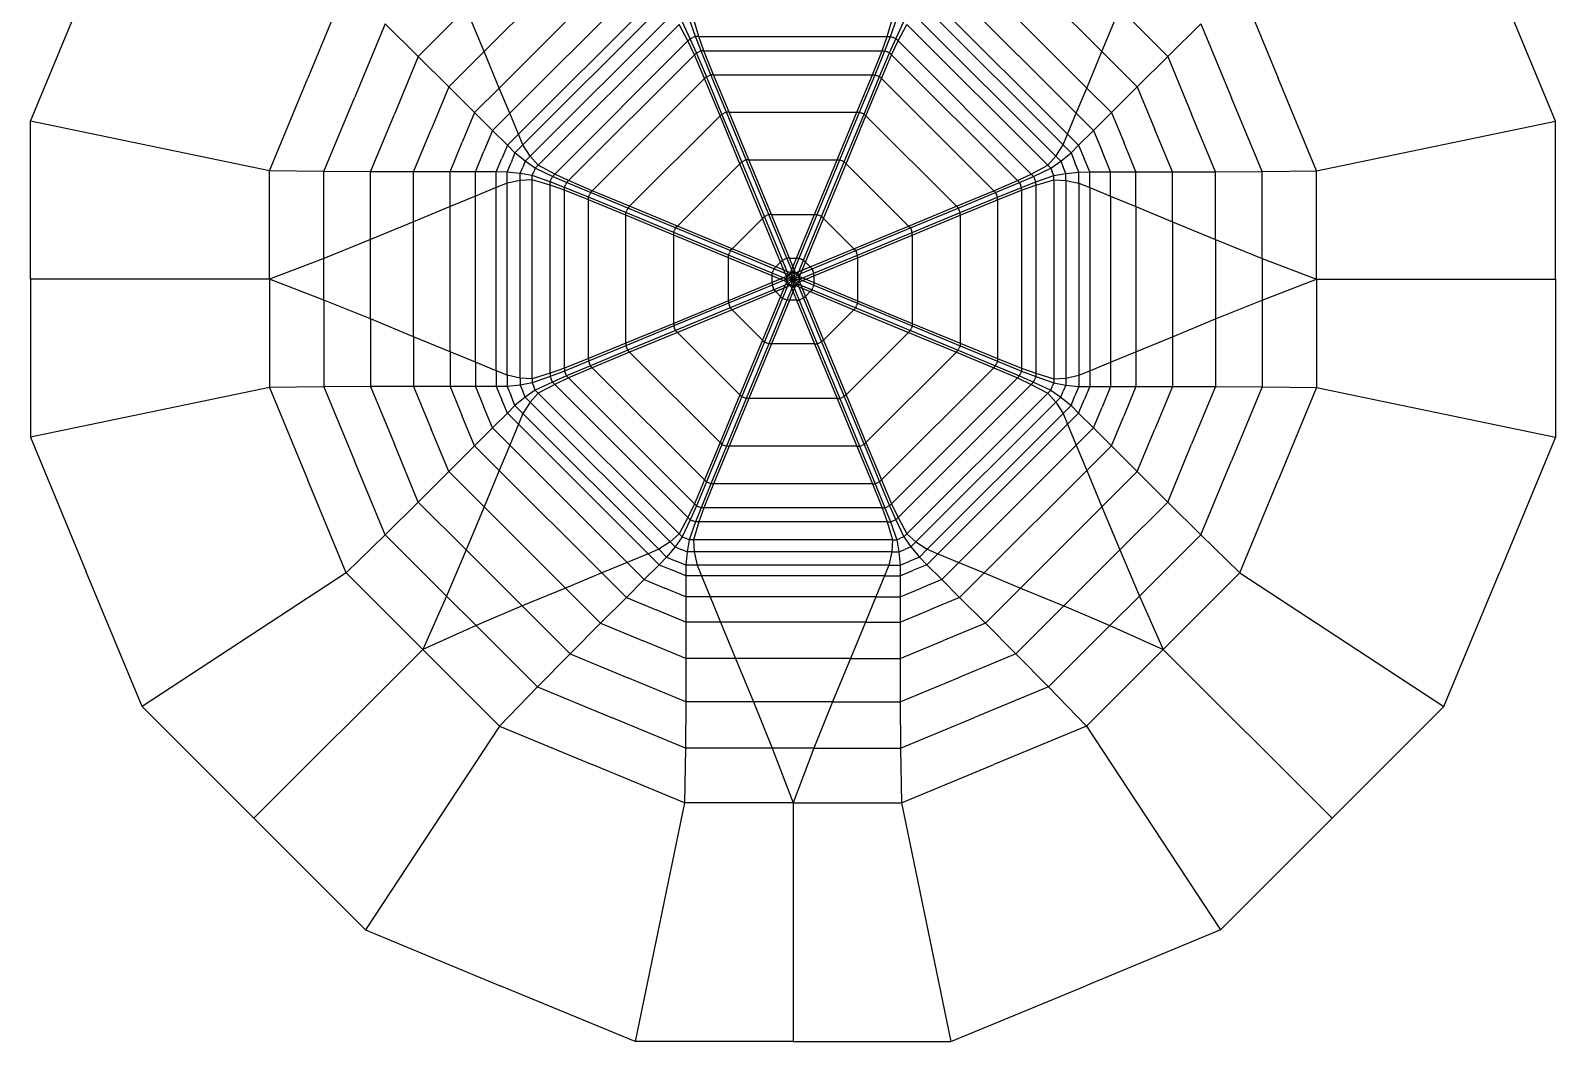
# Model space of a CAD drawing. Extents: x -2301 to 2301, y -2301 to 2321.
# Drawn here: x -2301 to 2301, y -2301 to 751 of the extents above; entities that cross this region are included whole.
import ezdxf

# ---------------------------------------------------------------- set-up
doc = ezdxf.new("R2010")
doc.units = 0

msp = doc.modelspace()

# ---------------------------------------------------------------- linework, layer by layer
at = {"layer": 'CutLine', "color": 250, "linetype": 'CONTINUOUS'}
for p, q in [((-2301.2, 476.6), (-2132.7, 883.4)), ((2301.2, 476.6), (2132.7, 883.4)), ((-2301.2, 0), (-2301.2, 476.6)), ((2301.2, 0), (2301.2, 476.6)), ((2301.2, 0), (2301.2, 0)), ((2301.2, 0), (2301.2, -476.6)), ((-2301.2, 0), (-2301.2, 0)), ((-2301.2, 0), (-2301.2, -476.6)), ((-2301.2, -476.6), (-2132.7, -883.4)), ((2301.2, -476.6), (2132.7, -883.4)), ((-1964.2, -1290.2), (-2132.7, -883.4)), ((1964.2, -1290.2), (2132.7, -883.4)), ((-1627.2, -1627.2), (-1964.2, -1290.2)), ((1627.2, -1627.2), (1964.2, -1290.2)), ((-1627.2, -1627.2), (-1627.2, -1627.2)), ((-1627.2, -1627.2), (-1290.2, -1964.2)), ((1627.2, -1627.2), (1290.2, -1964.2)), ((1627.2, -1627.2), (1627.2, -1627.2)), ((-1290.2, -1964.2), (-883.4, -2132.7)), ((1290.2, -1964.2), (883.4, -2132.7)), ((-476.6, -2301.2), (-883.4, -2132.7)), ((476.6, -2301.2), (883.4, -2132.7)), ((0, -2301.2), (-476.6, -2301.2)), ((0, -2301.2), (0, -2301.2)), ((0, -2301.2), (476.6, -2301.2))]:
    msp.add_line(p, q, dxfattribs=at)
at = {"layer": 'MountainLine', "color": 1, "linetype": 'CONTINUOUS'}
for p, q in [((-886.8, 577.1), (-577.1, 886.8)), ((577.1, 886.8), (886.8, 577.1)), ((-828.7, 437.5), (-437.5, 828.7)), ((437.5, 828.7), (828.7, 437.5)), ((-986.4, 817.3), (-1130.9, 672.8)), ((-815, 405.4), (-405.4, 815)), ((-792.9, 371), (-371, 792.9)), ((-293.8, 732.9), (-313.2, 786.7)), ((293.8, 732.9), (313.2, 786.7)), ((371, 792.9), (792.9, 371)), ((405.4, 815), (815, 405.4)), ((986.4, 817.3), (1130.9, 672.8)), ((-1130.9, 672.8), (-1230.4, 771.3)), ((-768.7, 343.8), (-343.8, 768.7)), ((-310.5, 726), (-334.8, 777.7)), ((310.5, 726), (334.8, 777.7)), ((343.8, 768.7), (768.7, 343.8)), ((1130.9, 672.8), (1230.4, 771.3)), ((-719.1, 317.4), (-317.4, 719.1)), ((-310.5, 726), (-302.2, 729.5)), ((-291.7, 683.8), (-310.5, 726)), ((-293.8, 732.9), (-302.2, 729.5)), ((-277.2, 689.8), (-293.8, 732.9)), ((-284.1, 732.9), (284.1, 732.9)), ((277.2, 689.8), (293.8, 732.9)), ((291.7, 683.8), (310.5, 726)), ((293.8, 732.9), (302.2, 729.5)), ((310.5, 726), (302.2, 729.5)), ((317.4, 719.1), (719.1, 317.4)), ((-1038.6, 580.6), (-1130.9, 672.8)), ((-932.3, 687), (-1038.6, 580.6)), ((-677.8, 297.7), (-297.7, 677.8)), ((-291.7, 683.8), (-284.5, 686.8)), ((-261.4, 611.6), (-291.7, 683.8)), ((-277.2, 689.8), (-284.5, 686.8)), ((-247.6, 617.3), (-277.2, 689.8)), ((-268.8, 689.8), (268.8, 689.8)), ((247.6, 617.3), (277.2, 689.8)), ((261.4, 611.6), (291.7, 683.8)), ((277.2, 689.8), (284.5, 686.8)), ((291.7, 683.8), (284.5, 686.8)), ((297.7, 677.8), (677.8, 297.7)), ((932.3, 687), (1038.6, 580.6)), ((1038.6, 580.6), (1130.9, 672.8)), ((-605.9, 267.1), (-267.1, 605.9)), ((-261.4, 611.6), (-254.5, 614.4)), ((-214.5, 498.7), (-261.4, 611.6)), ((-247.6, 617.3), (-254.5, 614.4)), ((-200.9, 504.3), (-247.6, 617.3)), ((-239.6, 617.3), (239.6, 617.3)), ((200.9, 504.3), (247.6, 617.3)), ((214.5, 498.7), (261.4, 611.6)), ((247.6, 617.3), (254.5, 614.4)), ((261.4, 611.6), (254.5, 614.4)), ((267.1, 605.9), (605.9, 267.1)), ((-960.9, 502.9), (-1038.6, 580.6)), ((960.9, 502.9), (1038.6, 580.6)), ((-1580.2, 327.3), (-2301.2, 476.6)), ((-960.9, 502.9), (-998, 413.4)), ((-906.8, 448.9), (-960.9, 502.9)), ((-854.9, 500.8), (-906.8, 448.9)), ((-493, 220.2), (-220.2, 493)), ((-214.5, 498.7), (-207.7, 501.5)), ((-154.8, 354.5), (-214.5, 498.7)), ((-200.9, 504.3), (-207.7, 501.5)), ((-141.2, 360.1), (-200.9, 504.3)), ((-192.9, 504.3), (192.9, 504.3)), ((141.2, 360.1), (200.9, 504.3)), ((154.8, 354.5), (214.5, 498.7)), ((200.9, 504.3), (207.7, 501.5)), ((214.5, 498.7), (207.7, 501.5)), ((220.2, 493), (493, 220.2)), ((854.9, 500.8), (906.8, 448.9)), ((906.8, 448.9), (960.9, 502.9)), ((960.9, 502.9), (998, 413.4)), ((1580.2, 327.3), (2301.2, 476.6)), ((-862, 404.2), (-906.8, 448.9)), ((862, 404.2), (906.8, 448.9)), ((-1035.1, 323.9), (-998, 413.4)), ((-862, 404.2), (-878.7, 364)), ((-839, 381.4), (-862, 404.2)), ((-839, 381.4), (-851, 352.5)), ((-807.9, 355.9), (-839, 381.4)), ((807.9, 355.9), (839, 381.4)), ((839, 381.4), (862, 404.2)), ((839, 381.4), (851, 352.5)), ((862, 404.2), (878.7, 364)), ((1035.1, 323.9), (998, 413.4)), ((-1415.5, 324.7), (-1580.2, 327.3)), ((-1580.2, 0), (-1580.2, 327.3)), ((-1275.3, 323.9), (-1415.5, 324.7)), ((-1415.5, 63), (-1415.5, 324.7)), ((-1145, 323.9), (-1275.3, 323.9)), ((-1275.3, 119.6), (-1275.3, 323.9)), ((-1035.1, 323.9), (-1145, 323.9)), ((-1145, 173.5), (-1145, 323.9)), ((-958.6, 323.7), (-1035.1, 323.9)), ((-895.4, 323.7), (-958.6, 323.7)), ((-958.6, 250.4), (-958.6, 323.7)), ((-895.4, 323.7), (-878.7, 364)), ((-863, 323.6), (-895.4, 323.7)), ((-863, 323.6), (-851, 352.5)), ((-823, 319.6), (-863, 323.6)), ((-823, 319.6), (-815.5, 337.8)), ((-807.9, 355.9), (-815.5, 337.8)), ((-777.7, 334.8), (-807.9, 355.9)), ((-786.7, 313.2), (-782.2, 324)), ((-777.7, 334.8), (-782.2, 324)), ((-726, 310.5), (-777.7, 334.8)), ((-348.8, 160.4), (-160.4, 348.8)), ((-154.8, 354.5), (-148, 357.3)), ((-86.4, 189.3), (-154.8, 354.5)), ((-141.2, 360.1), (-148, 357.3)), ((-72.8, 194.9), (-141.2, 360.1)), ((-133.2, 360.1), (133.2, 360.1)), ((72.8, 194.9), (141.2, 360.1)), ((86.4, 189.3), (154.8, 354.5)), ((141.2, 360.1), (148, 357.3)), ((154.8, 354.5), (148, 357.3)), ((160.4, 348.8), (348.8, 160.4)), ((726, 310.5), (777.7, 334.8)), ((777.7, 334.8), (807.9, 355.9)), ((777.7, 334.8), (782.2, 324)), ((786.7, 313.2), (782.2, 324)), ((807.9, 355.9), (815.5, 337.8)), ((823, 319.6), (815.5, 337.8)), ((823, 319.6), (863, 323.6)), ((863, 323.6), (851, 352.5)), ((863, 323.6), (895.4, 323.7)), ((895.4, 323.7), (878.7, 364)), ((895.4, 323.7), (958.6, 323.7)), ((958.6, 323.7), (1035.1, 323.9)), ((958.6, 250.4), (958.6, 323.7)), ((1035.1, 323.9), (1145, 323.9)), ((1145, 173.5), (1145, 323.9)), ((1145, 323.9), (1275.3, 323.9)), ((1275.3, 323.9), (1415.5, 324.7)), ((1275.3, 119.6), (1275.3, 323.9)), ((1415.5, 324.7), (1580.2, 327.3)), ((1415.5, 63), (1415.5, 324.7)), ((1580.2, 0), (1580.2, 327.3)), ((-895.4, -276.6), (-895.4, 276.6)), ((-863, -289.6), (-863, 289.6)), ((-786.7, 313.2), (-823, 319.6)), ((-823, -298.3), (-823, 298.3)), ((-732.9, 293.8), (-786.7, 313.2)), ((-786.7, -300.5), (-786.7, 300.5)), ((-732.9, 293.8), (-729.5, 302.2)), ((-689.8, 277.2), (-732.9, 293.8)), ((-732.9, -284.1), (-732.9, 284.1)), ((-726, 310.5), (-729.5, 302.2)), ((-683.8, 291.7), (-726, 310.5)), ((-689.8, 277.2), (-686.8, 284.5)), ((-617.3, 247.6), (-689.8, 277.2)), ((-683.8, 291.7), (-686.8, 284.5)), ((-611.6, 261.4), (-683.8, 291.7)), ((611.6, 261.4), (683.8, 291.7)), ((617.3, 247.6), (689.8, 277.2)), ((683.8, 291.7), (726, 310.5)), ((683.8, 291.7), (686.8, 284.5)), ((689.8, 277.2), (686.8, 284.5)), ((689.8, 277.2), (732.9, 293.8)), ((726, 310.5), (729.5, 302.2)), ((732.9, 293.8), (729.5, 302.2)), ((732.9, 293.8), (786.7, 313.2)), ((732.9, 284.1), (732.9, -284.1)), ((786.7, 313.2), (823, 319.6)), ((786.7, 300.5), (786.7, -300.5)), ((823, 298.3), (823, -298.3)), ((863, 289.6), (863, -289.6)), ((895.4, 276.6), (895.4, -276.6)), ((-689.8, -268.8), (-689.8, 268.8)), ((-617.3, 247.6), (-614.4, 254.5)), ((-504.3, 200.9), (-617.3, 247.6)), ((-617.3, -239.6), (-617.3, 239.6)), ((-611.6, 261.4), (-614.4, 254.5)), ((-498.7, 214.5), (-611.6, 261.4)), ((498.7, 214.5), (611.6, 261.4)), ((504.3, 200.9), (617.3, 247.6)), ((611.6, 261.4), (614.4, 254.5)), ((617.3, 247.6), (614.4, 254.5)), ((617.3, 239.6), (617.3, -239.6)), ((689.8, 268.8), (689.8, -268.8)), ((-1035.1, -219), (-1035.1, 219)), ((-504.3, 200.9), (-501.5, 207.7)), ((-360.1, 141.2), (-504.3, 200.9)), ((-504.3, -192.9), (-504.3, 192.9)), ((-498.7, 214.5), (-501.5, 207.7)), ((-354.5, 154.8), (-498.7, 214.5)), ((-86.4, 189.3), (-79.6, 192.1)), ((-31.8, 57.5), (-86.4, 189.3)), ((-72.8, 194.9), (-79.6, 192.1)), ((-18.2, 63.2), (-72.8, 194.9)), ((-64.8, 194.9), (64.8, 194.9)), ((18.2, 63.2), (72.8, 194.9)), ((31.8, 57.5), (86.4, 189.3)), ((72.8, 194.9), (79.6, 192.1)), ((86.4, 189.3), (79.6, 192.1)), ((354.5, 154.8), (498.7, 214.5)), ((360.1, 141.2), (504.3, 200.9)), ((498.7, 214.5), (501.5, 207.7)), ((504.3, 200.9), (501.5, 207.7)), ((504.3, 192.9), (504.3, -192.9)), ((1035.1, 219), (1035.1, -219)), ((-360.1, 141.2), (-357.3, 148)), ((-194.9, 72.8), (-360.1, 141.2)), ((-354.5, 154.8), (-357.3, 148)), ((-189.3, 86.4), (-354.5, 154.8)), ((-183.7, 92), (-92, 183.7)), ((92, 183.7), (183.7, 92)), ((189.3, 86.4), (354.5, 154.8)), ((194.9, 72.8), (360.1, 141.2)), ((354.5, 154.8), (357.3, 148)), ((360.1, 141.2), (357.3, 148)), ((-360.1, -133.2), (-360.1, 133.2)), ((360.1, 133.2), (360.1, -133.2)), ((-194.9, 72.8), (-192.1, 79.6)), ((-63.2, 18.2), (-194.9, 72.8)), ((-194.9, -64.8), (-194.9, 64.8)), ((-189.3, 86.4), (-192.1, 79.6)), ((-57.5, 31.8), (-189.3, 86.4)), ((-51.9, 37.4), (-37.4, 51.9)), ((-31.8, 57.5), (-25, 60.3)), ((-13.6, 13.6), (-31.8, 57.5)), ((-18.2, 63.2), (-25, 60.3)), ((0, 19.2), (-18.2, 63.2)), ((-10.2, 63.2), (10.2, 63.2)), ((0, 19.2), (18.2, 63.2)), ((13.6, 13.6), (31.8, 57.5)), ((18.2, 63.2), (25, 60.3)), ((31.8, 57.5), (25, 60.3)), ((37.4, 51.9), (51.9, 37.4)), ((57.5, 31.8), (189.3, 86.4)), ((63.2, 18.2), (194.9, 72.8)), ((189.3, 86.4), (192.1, 79.6)), ((194.9, 72.8), (192.1, 79.6)), ((194.9, 64.8), (194.9, -64.8)), ((-63.2, 18.2), (-60.3, 25)), ((-19.2, 0), (-63.2, 18.2)), ((-63.2, -10.2), (-63.2, 10.2)), ((-57.5, 31.8), (-60.3, 25)), ((-13.6, 13.6), (-57.5, 31.8)), ((-19.2, 8), (-13.6, 13.6)), ((-19.2, 8), (-13.6, 13.6)), ((-19.2, 8), (-19.2, 0)), ((-19.2, 8), (-19.2, 0)), ((0, 0), (-19.2, 0)), ((0, 0), (-19.2, 0)), ((-8, 19.2), (-13.6, 13.6)), ((-8, 19.2), (-13.6, 13.6)), ((0, 0), (-13.6, 13.6)), ((0, 0), (-13.6, 13.6)), ((-13.6, 13.6), (-13.6, 13.6)), ((-13.6, 13.6), (-13.6, 13.6)), ((0, 0), (-13.6, -13.6)), ((0, 0), (-13.6, -13.6)), ((-8, 19.2), (0, 19.2)), ((-8, 19.2), (0, 19.2)), ((0, 0), (0, 19.2)), ((0, 0), (0, 19.2)), ((8, 19.2), (0, 19.2)), ((0, 19.2), (0, 19.2)), ((0, 19.2), (0, 19.2)), ((8, 19.2), (0, 19.2)), ((0, 0), (13.6, 13.6)), ((0, 0), (13.6, 13.6)), ((0, 0), (19.2, 0)), ((0, 0), (19.2, 0)), ((0, 0), (13.6, -13.6)), ((0, 0), (13.6, -13.6)), ((0, 0), (0, -19.2)), ((0, 0), (0, -19.2)), ((8, 19.2), (13.6, 13.6)), ((8, 19.2), (13.6, 13.6)), ((13.6, 13.6), (57.5, 31.8)), ((19.2, 8), (13.6, 13.6)), ((13.6, 13.6), (13.6, 13.6)), ((13.6, 13.6), (13.6, 13.6)), ((19.2, 8), (13.6, 13.6)), ((19.2, 0), (63.2, 18.2)), ((19.2, 8), (19.2, 0)), ((19.2, 8), (19.2, 0)), ((19.2, -8), (19.2, 0)), ((19.2, 0), (19.2, 0)), ((19.2, -8), (19.2, 0)), ((57.5, 31.8), (60.3, 25)), ((63.2, 18.2), (60.3, 25)), ((63.2, 10.2), (63.2, -10.2)), ((1580.2, 0), (1580.2, -327.3)), ((-1580.2, 0), (-1580.2, -327.3)), ((-63.2, -18.2), (-194.9, -72.8)), ((-57.5, -31.8), (-189.3, -86.4)), ((-19.2, 0), (-63.2, -18.2)), ((-63.2, -18.2), (-60.3, -25)), ((-57.5, -31.8), (-60.3, -25)), ((-13.6, -13.6), (-57.5, -31.8)), ((-37.4, -51.9), (-51.9, -37.4)), ((-13.6, -13.6), (-31.8, -57.5)), ((-19.2, -8), (-19.2, 0)), ((-19.2, 0), (-19.2, 0)), ((-19.2, 0), (-19.2, 0)), ((-19.2, -8), (-19.2, 0)), ((-19.2, -8), (-13.6, -13.6)), ((-19.2, -8), (-13.6, -13.6)), ((0, -19.2), (-18.2, -63.2)), ((-8, -19.2), (-13.6, -13.6)), ((-13.6, -13.6), (-13.6, -13.6)), ((-13.6, -13.6), (-13.6, -13.6)), ((-8, -19.2), (-13.6, -13.6)), ((-8, -19.2), (0, -19.2)), ((-8, -19.2), (0, -19.2)), ((8, -19.2), (0, -19.2)), ((0, -19.2), (0, -19.2)), ((0, -19.2), (0, -19.2)), ((8, -19.2), (0, -19.2)), ((0, -19.2), (18.2, -63.2)), ((8, -19.2), (13.6, -13.6)), ((8, -19.2), (13.6, -13.6)), ((19.2, -8), (13.6, -13.6)), ((19.2, -8), (13.6, -13.6)), ((13.6, -13.6), (13.6, -13.6)), ((13.6, -13.6), (13.6, -13.6)), ((13.6, -13.6), (57.5, -31.8)), ((13.6, -13.6), (31.8, -57.5)), ((19.2, 0), (19.2, 0)), ((19.2, 0), (63.2, -18.2)), ((51.9, -37.4), (37.4, -51.9)), ((57.5, -31.8), (60.3, -25)), ((57.5, -31.8), (189.3, -86.4)), ((63.2, -18.2), (60.3, -25)), ((63.2, -18.2), (194.9, -72.8)), ((-1415.5, -63), (-1415.5, -324.7)), ((-194.9, -72.8), (-360.1, -141.2)), ((-189.3, -86.4), (-354.5, -154.8)), ((-194.9, -72.8), (-192.1, -79.6)), ((-189.3, -86.4), (-192.1, -79.6)), ((-92, -183.7), (-183.7, -92)), ((-31.8, -57.5), (-86.4, -189.3)), ((-18.2, -63.2), (-72.8, -194.9)), ((-31.8, -57.5), (-25, -60.3)), ((-18.2, -63.2), (-25, -60.3)), ((10.2, -63.2), (-10.2, -63.2)), ((18.2, -63.2), (25, -60.3)), ((18.2, -63.2), (72.8, -194.9)), ((31.8, -57.5), (25, -60.3)), ((31.8, -57.5), (86.4, -189.3)), ((183.7, -92), (92, -183.7)), ((189.3, -86.4), (192.1, -79.6)), ((189.3, -86.4), (354.5, -154.8)), ((194.9, -72.8), (192.1, -79.6)), ((194.9, -72.8), (360.1, -141.2)), ((1415.5, -63), (1415.5, -324.7)), ((-1275.3, -119.6), (-1275.3, -323.9)), ((1275.3, -119.6), (1275.3, -323.9)), ((-1145, -173.5), (-1145, -323.9)), ((-360.1, -141.2), (-504.3, -200.9)), ((-354.5, -154.8), (-498.7, -214.5)), ((-360.1, -141.2), (-357.3, -148)), ((-354.5, -154.8), (-357.3, -148)), ((-160.4, -348.8), (-348.8, -160.4)), ((348.8, -160.4), (160.4, -348.8)), ((354.5, -154.8), (357.3, -148)), ((354.5, -154.8), (498.7, -214.5)), ((360.1, -141.2), (357.3, -148)), ((360.1, -141.2), (504.3, -200.9)), ((1145, -173.5), (1145, -323.9)), ((-504.3, -200.9), (-617.3, -247.6)), ((-498.7, -214.5), (-611.6, -261.4)), ((-504.3, -200.9), (-501.5, -207.7)), ((-498.7, -214.5), (-501.5, -207.7)), ((-220.2, -493), (-493, -220.2)), ((-86.4, -189.3), (-154.8, -354.5)), ((-72.8, -194.9), (-141.2, -360.1)), ((-86.4, -189.3), (-79.6, -192.1)), ((-72.8, -194.9), (-79.6, -192.1)), ((64.8, -194.9), (-64.8, -194.9)), ((72.8, -194.9), (79.6, -192.1)), ((72.8, -194.9), (141.2, -360.1)), ((86.4, -189.3), (79.6, -192.1)), ((86.4, -189.3), (154.8, -354.5)), ((493, -220.2), (220.2, -493)), ((498.7, -214.5), (501.5, -207.7)), ((498.7, -214.5), (611.6, -261.4)), ((504.3, -200.9), (501.5, -207.7)), ((504.3, -200.9), (617.3, -247.6)), ((-958.6, -250.4), (-958.6, -323.7)), ((-617.3, -247.6), (-689.8, -277.2)), ((-611.6, -261.4), (-683.8, -291.7)), ((-617.3, -247.6), (-614.4, -254.5)), ((-611.6, -261.4), (-614.4, -254.5)), ((-267.1, -605.9), (-605.9, -267.1)), ((605.9, -267.1), (267.1, -605.9)), ((611.6, -261.4), (614.4, -254.5)), ((611.6, -261.4), (683.8, -291.7)), ((617.3, -247.6), (614.4, -254.5)), ((617.3, -247.6), (689.8, -277.2)), ((958.6, -250.4), (958.6, -323.7)), ((-823, -319.6), (-863, -323.6)), ((-786.7, -313.2), (-823, -319.6)), ((-823, -319.6), (-815.5, -337.8)), ((-732.9, -293.8), (-786.7, -313.2)), ((-786.7, -313.2), (-782.2, -324)), ((-726, -310.5), (-777.7, -334.8)), ((-689.8, -277.2), (-732.9, -293.8)), ((-732.9, -293.8), (-729.5, -302.2)), ((-726, -310.5), (-729.5, -302.2)), ((-683.8, -291.7), (-726, -310.5)), ((-317.4, -719.1), (-719.1, -317.4)), ((-689.8, -277.2), (-686.8, -284.5)), ((-683.8, -291.7), (-686.8, -284.5)), ((-297.7, -677.8), (-677.8, -297.7)), ((677.8, -297.7), (297.7, -677.8)), ((719.1, -317.4), (317.4, -719.1)), ((683.8, -291.7), (686.8, -284.5)), ((683.8, -291.7), (726, -310.5)), ((689.8, -277.2), (686.8, -284.5)), ((689.8, -277.2), (732.9, -293.8)), ((726, -310.5), (729.5, -302.2)), ((726, -310.5), (777.7, -334.8)), ((732.9, -293.8), (729.5, -302.2)), ((732.9, -293.8), (786.7, -313.2)), ((786.7, -313.2), (782.2, -324)), ((786.7, -313.2), (823, -319.6)), ((823, -319.6), (815.5, -337.8)), ((823, -319.6), (863, -323.6)), ((-1580.2, -327.3), (-2301.2, -476.6)), ((-1415.5, -324.7), (-1580.2, -327.3)), ((-1275.3, -323.9), (-1415.5, -324.7)), ((-1145, -323.9), (-1275.3, -323.9)), ((-1035.1, -323.9), (-1145, -323.9)), ((-958.6, -323.7), (-1035.1, -323.9)), ((-1035.1, -323.9), (-998, -413.4)), ((-895.4, -323.7), (-958.6, -323.7)), ((-863, -323.6), (-895.4, -323.7)), ((-895.4, -323.7), (-878.7, -364)), ((-862, -404.2), (-878.7, -364)), ((-863, -323.6), (-851, -352.5)), ((-839, -381.4), (-851, -352.5)), ((-807.9, -355.9), (-839, -381.4)), ((-807.9, -355.9), (-815.5, -337.8)), ((-777.7, -334.8), (-807.9, -355.9)), ((-777.7, -334.8), (-782.2, -324)), ((-343.8, -768.7), (-768.7, -343.8)), ((-154.8, -354.5), (-214.5, -498.7)), ((-141.2, -360.1), (-200.9, -504.3)), ((-154.8, -354.5), (-148, -357.3)), ((-141.2, -360.1), (-148, -357.3)), ((133.2, -360.1), (-133.2, -360.1)), ((141.2, -360.1), (148, -357.3)), ((141.2, -360.1), (200.9, -504.3)), ((154.8, -354.5), (148, -357.3)), ((154.8, -354.5), (214.5, -498.7)), ((768.7, -343.8), (343.8, -768.7)), ((777.7, -334.8), (782.2, -324)), ((777.7, -334.8), (807.9, -355.9)), ((807.9, -355.9), (815.5, -337.8)), ((807.9, -355.9), (839, -381.4)), ((839, -381.4), (851, -352.5)), ((863, -323.6), (851, -352.5)), ((862, -404.2), (878.7, -364)), ((863, -323.6), (895.4, -323.7)), ((895.4, -323.7), (878.7, -364)), ((895.4, -323.7), (958.6, -323.7)), ((958.6, -323.7), (1035.1, -323.9)), ((1035.1, -323.9), (998, -413.4)), ((1035.1, -323.9), (1145, -323.9)), ((1145, -323.9), (1275.3, -323.9)), ((1275.3, -323.9), (1415.5, -324.7)), ((1415.5, -324.7), (1580.2, -327.3)), ((1580.2, -327.3), (2301.2, -476.6)), ((-960.9, -502.9), (-998, -413.4)), ((-862, -404.2), (-906.8, -448.9)), ((-839, -381.4), (-862, -404.2)), ((-405.4, -815), (-815, -405.4)), ((-371, -792.9), (-792.9, -371)), ((792.9, -371), (371, -792.9)), ((815, -405.4), (405.4, -815)), ((839, -381.4), (862, -404.2)), ((862, -404.2), (906.8, -448.9)), ((960.9, -502.9), (998, -413.4)), ((-906.8, -448.9), (-960.9, -502.9)), ((-854.9, -500.8), (-906.8, -448.9)), ((-437.5, -828.7), (-828.7, -437.5)), ((828.7, -437.5), (437.5, -828.7)), ((854.9, -500.8), (906.8, -448.9)), ((906.8, -448.9), (960.9, -502.9)), ((-960.9, -502.9), (-1038.6, -580.6)), ((-214.5, -498.7), (-261.4, -611.6)), ((-200.9, -504.3), (-247.6, -617.3)), ((-214.5, -498.7), (-207.7, -501.5)), ((-200.9, -504.3), (-207.7, -501.5)), ((192.9, -504.3), (-192.9, -504.3)), ((200.9, -504.3), (207.7, -501.5)), ((200.9, -504.3), (247.6, -617.3)), ((214.5, -498.7), (207.7, -501.5)), ((214.5, -498.7), (261.4, -611.6)), ((960.9, -502.9), (1038.6, -580.6)), ((-1038.6, -580.6), (-1130.9, -672.8)), ((-932.3, -687), (-1038.6, -580.6)), ((-577.1, -886.8), (-886.8, -577.1)), ((886.8, -577.1), (577.1, -886.8)), ((932.3, -687), (1038.6, -580.6)), ((1038.6, -580.6), (1130.9, -672.8)), ((-261.4, -611.6), (-291.7, -683.8)), ((-247.6, -617.3), (-277.2, -689.8)), ((-261.4, -611.6), (-254.5, -614.4)), ((-247.6, -617.3), (-254.5, -614.4)), ((239.6, -617.3), (-239.6, -617.3)), ((247.6, -617.3), (254.5, -614.4)), ((247.6, -617.3), (277.2, -689.8)), ((261.4, -611.6), (254.5, -614.4)), ((261.4, -611.6), (291.7, -683.8)), ((-1130.9, -672.8), (-1230.4, -771.3)), ((-986.4, -817.3), (-1130.9, -672.8)), ((-291.7, -683.8), (-310.5, -726)), ((-277.2, -689.8), (-293.8, -732.9)), ((-291.7, -683.8), (-284.5, -686.8)), ((-277.2, -689.8), (-284.5, -686.8)), ((268.8, -689.8), (-268.8, -689.8)), ((277.2, -689.8), (284.5, -686.8)), ((277.2, -689.8), (293.8, -732.9)), ((291.7, -683.8), (284.5, -686.8)), ((291.7, -683.8), (310.5, -726)), ((986.4, -817.3), (1130.9, -672.8)), ((1130.9, -672.8), (1230.4, -771.3)), ((-310.5, -726), (-334.8, -777.7)), ((-293.8, -732.9), (-313.2, -786.7)), ((-310.5, -726), (-302.2, -729.5)), ((-293.8, -732.9), (-302.2, -729.5)), ((284.1, -732.9), (-284.1, -732.9)), ((293.8, -732.9), (302.2, -729.5)), ((293.8, -732.9), (313.2, -786.7)), ((310.5, -726), (302.2, -729.5)), ((310.5, -726), (334.8, -777.7)), ((-1230.4, -771.3), (-1348.8, -886)), ((-1045.4, -956.3), (-1230.4, -771.3)), ((-334.8, -777.7), (-355.9, -807.9)), ((-334.8, -777.7), (-324, -782.2)), ((-313.2, -786.7), (-324, -782.2)), ((313.2, -786.7), (324, -782.2)), ((334.8, -777.7), (324, -782.2)), ((334.8, -777.7), (355.9, -807.9)), ((1045.4, -956.3), (1230.4, -771.3)), ((1230.4, -771.3), (1348.8, -886)), ((-355.9, -807.9), (-381.4, -839)), ((-355.9, -807.9), (-337.8, -815.5)), ((-319.6, -823), (-337.8, -815.5)), ((-319.6, -823), (-323.6, -863)), ((-313.2, -786.7), (-319.6, -823)), ((300.5, -786.7), (-300.5, -786.7)), ((298.3, -823), (-298.3, -823)), ((313.2, -786.7), (319.6, -823)), ((319.6, -823), (337.8, -815.5)), ((319.6, -823), (323.6, -863)), ((355.9, -807.9), (337.8, -815.5)), ((355.9, -807.9), (381.4, -839)), ((-500.8, -854.9), (-448.9, -906.8)), ((-404.2, -862), (-448.9, -906.8)), ((-381.4, -839), (-404.2, -862)), ((-404.2, -862), (-364, -878.7)), ((-381.4, -839), (-352.5, -851)), ((-323.6, -863), (-352.5, -851)), ((-323.6, -863), (-323.7, -895.4)), ((289.6, -863), (-289.6, -863)), ((323.6, -863), (352.5, -851)), ((323.6, -863), (323.7, -895.4)), ((381.4, -839), (352.5, -851)), ((404.2, -862), (364, -878.7)), ((381.4, -839), (404.2, -862)), ((404.2, -862), (448.9, -906.8)), ((500.8, -854.9), (448.9, -906.8)), ((-1348.8, -886), (-1964.2, -1290.2)), ((-1117.4, -1117.4), (-1348.8, -886)), ((-448.9, -906.8), (-502.9, -960.9)), ((-323.7, -895.4), (-364, -878.7)), ((-323.7, -895.4), (-323.7, -958.6)), ((276.6, -895.4), (-276.6, -895.4)), ((323.7, -895.4), (364, -878.7)), ((323.7, -895.4), (323.7, -958.6)), ((448.9, -906.8), (502.9, -960.9)), ((1117.4, -1117.4), (1348.8, -886)), ((1348.8, -886), (1964.2, -1290.2)), ((-687, -932.3), (-580.6, -1038.6)), ((-502.9, -960.9), (-580.6, -1038.6)), ((-502.9, -960.9), (-413.4, -998)), ((-323.7, -958.6), (-323.9, -1035.1)), ((-250.4, -958.6), (-323.7, -958.6)), ((250.4, -958.6), (323.7, -958.6)), ((323.7, -958.6), (323.9, -1035.1)), ((502.9, -960.9), (413.4, -998)), ((502.9, -960.9), (580.6, -1038.6)), ((687, -932.3), (580.6, -1038.6)), ((-817.3, -986.4), (-672.8, -1130.9)), ((-323.9, -1035.1), (-413.4, -998)), ((323.9, -1035.1), (413.4, -998)), ((817.3, -986.4), (672.8, -1130.9)), ((-956.3, -1045.4), (-771.3, -1230.4)), ((-580.6, -1038.6), (-672.8, -1130.9)), ((-323.9, -1035.1), (-323.9, -1145)), ((219, -1035.1), (-219, -1035.1)), ((323.9, -1035.1), (323.9, -1145)), ((580.6, -1038.6), (672.8, -1130.9)), ((956.3, -1045.4), (771.3, -1230.4)), ((-1117.4, -1117.4), (-886, -1348.8)), ((-672.8, -1130.9), (-771.3, -1230.4)), ((-173.5, -1145), (-323.9, -1145)), ((-323.9, -1145), (-323.9, -1275.3)), ((173.5, -1145), (323.9, -1145)), ((323.9, -1145), (323.9, -1275.3)), ((672.8, -1130.9), (771.3, -1230.4)), ((1117.4, -1117.4), (886, -1348.8)), ((-771.3, -1230.4), (-886, -1348.8)), ((771.3, -1230.4), (886, -1348.8)), ((-323.9, -1275.3), (-324.7, -1415.5)), ((-119.6, -1275.3), (-323.9, -1275.3)), ((119.6, -1275.3), (323.9, -1275.3)), ((323.9, -1275.3), (324.7, -1415.5)), ((-886, -1348.8), (-1290.2, -1964.2)), ((886, -1348.8), (1290.2, -1964.2)), ((-324.7, -1415.5), (-327.3, -1580.2)), ((-63, -1415.5), (-324.7, -1415.5)), ((63, -1415.5), (324.7, -1415.5)), ((324.7, -1415.5), (327.3, -1580.2)), ((-327.3, -1580.2), (-476.6, -2301.2)), ((0, -1580.2), (-327.3, -1580.2)), ((0, -1580.2), (327.3, -1580.2)), ((327.3, -1580.2), (476.6, -2301.2))]:
    msp.add_line(p, q, dxfattribs=at)
at = {"layer": 'ValleyLine', "color": 5, "linetype": 'CONTINUOUS'}
for p, q in [((-932.3, 687), (-687, 932.3)), ((687, 932.3), (932.3, 687)), ((-1348.8, 886), (-1464.5, 606.6)), ((1348.8, 886), (1464.5, 606.6)), ((-854.9, 500.8), (-500.8, 854.9)), ((500.8, 854.9), (854.9, 500.8)), ((-932.3, 687), (-986.4, 817.3)), ((-284.1, 732.9), (-300.5, 786.7)), ((284.1, 732.9), (300.5, 786.7)), ((932.3, 687), (986.4, 817.3)), ((-1230.4, 771.3), (-1323, 548)), ((-317.4, 719.1), (-343.8, 768.7)), ((317.4, 719.1), (343.8, 768.7)), ((1230.4, 771.3), (1323, 548)), ((-317.4, 719.1), (-310.5, 726)), ((-297.7, 677.8), (-317.4, 719.1)), ((-284.1, 732.9), (-293.8, 732.9)), ((-268.8, 689.8), (-284.1, 732.9)), ((268.8, 689.8), (284.1, 732.9)), ((284.1, 732.9), (293.8, 732.9)), ((297.7, 677.8), (317.4, 719.1)), ((317.4, 719.1), (310.5, 726)), ((-1130.9, 672.8), (-1203.1, 498.3)), ((-886.8, 577.1), (-932.3, 687)), ((-297.7, 677.8), (-291.7, 683.8)), ((-267.1, 605.9), (-297.7, 677.8)), ((-268.8, 689.8), (-277.2, 689.8)), ((-239.6, 617.3), (-268.8, 689.8)), ((239.6, 617.3), (268.8, 689.8)), ((267.1, 605.9), (297.7, 677.8)), ((268.8, 689.8), (277.2, 689.8)), ((297.7, 677.8), (291.7, 683.8)), ((886.8, 577.1), (932.3, 687)), ((1130.9, 672.8), (1203.1, 498.3)), ((-1580.2, 327.3), (-1464.5, 606.6)), ((-267.1, 605.9), (-261.4, 611.6)), ((-220.2, 493), (-267.1, 605.9)), ((-239.6, 617.3), (-247.6, 617.3)), ((-192.9, 504.3), (-239.6, 617.3)), ((192.9, 504.3), (239.6, 617.3)), ((220.2, 493), (267.1, 605.9)), ((239.6, 617.3), (247.6, 617.3)), ((267.1, 605.9), (261.4, 611.6)), ((1580.2, 327.3), (1464.5, 606.6)), ((-1038.6, 580.6), (-1091.8, 452.2)), ((-886.8, 577.1), (-960.9, 502.9)), ((-854.9, 500.8), (-886.8, 577.1)), ((854.9, 500.8), (886.8, 577.1)), ((886.8, 577.1), (960.9, 502.9)), ((1038.6, 580.6), (1091.8, 452.2)), ((-1415.5, 324.7), (-1323, 548)), ((1415.5, 324.7), (1323, 548)), ((-1275.3, 323.9), (-1203.1, 498.3)), ((-828.7, 437.5), (-854.9, 500.8)), ((-220.2, 493), (-214.5, 498.7)), ((-160.4, 348.8), (-220.2, 493)), ((-192.9, 504.3), (-200.9, 504.3)), ((-133.2, 360.1), (-192.9, 504.3)), ((133.2, 360.1), (192.9, 504.3)), ((160.4, 348.8), (220.2, 493)), ((192.9, 504.3), (200.9, 504.3)), ((220.2, 493), (214.5, 498.7)), ((828.7, 437.5), (854.9, 500.8)), ((1275.3, 323.9), (1203.1, 498.3)), ((-1145, 323.9), (-1091.8, 452.2)), ((-906.8, 448.9), (-932.7, 386.3)), ((-828.7, 437.5), (-862, 404.2)), ((-815, 405.4), (-828.7, 437.5)), ((815, 405.4), (828.7, 437.5)), ((828.7, 437.5), (862, 404.2)), ((906.8, 448.9), (932.7, 386.3)), ((1145, 323.9), (1091.8, 452.2)), ((-958.6, 323.7), (-932.7, 386.3)), ((-815, 405.4), (-839, 381.4)), ((-792.9, 371), (-815, 405.4)), ((-792.9, 371), (-807.9, 355.9)), ((-768.7, 343.8), (-792.9, 371)), ((768.7, 343.8), (792.9, 371)), ((792.9, 371), (815, 405.4)), ((792.9, 371), (807.9, 355.9)), ((815, 405.4), (839, 381.4)), ((958.6, 323.7), (932.7, 386.3)), ((-1035.1, 219), (-1035.1, 323.9)), ((-895.4, 276.6), (-895.4, 323.7)), ((-863, 289.6), (-863, 323.6)), ((-768.7, 343.8), (-777.7, 334.8)), ((-719.1, 317.4), (-768.7, 343.8)), ((-160.4, 348.8), (-154.8, 354.5)), ((-92, 183.7), (-160.4, 348.8)), ((-133.2, 360.1), (-141.2, 360.1)), ((-64.8, 194.9), (-133.2, 360.1)), ((64.8, 194.9), (133.2, 360.1)), ((92, 183.7), (160.4, 348.8)), ((133.2, 360.1), (141.2, 360.1)), ((160.4, 348.8), (154.8, 354.5)), ((719.1, 317.4), (768.7, 343.8)), ((768.7, 343.8), (777.7, 334.8)), ((863, 289.6), (863, 323.6)), ((895.4, 276.6), (895.4, 323.7)), ((1035.1, 219), (1035.1, 323.9)), ((-895.4, 276.6), (-958.6, 250.4)), ((-863, 289.6), (-895.4, 276.6)), ((-823, 298.3), (-863, 289.6)), ((-823, 298.3), (-823, 319.6)), ((-786.7, 300.5), (-823, 298.3)), ((-786.7, 300.5), (-786.7, 313.2)), ((-732.9, 284.1), (-786.7, 300.5)), ((-732.9, 284.1), (-732.9, 293.8)), ((-689.8, 268.8), (-732.9, 284.1)), ((-719.1, 317.4), (-726, 310.5)), ((-677.8, 297.7), (-719.1, 317.4)), ((-689.8, 268.8), (-689.8, 277.2)), ((-677.8, 297.7), (-683.8, 291.7)), ((-605.9, 267.1), (-677.8, 297.7)), ((605.9, 267.1), (677.8, 297.7)), ((677.8, 297.7), (719.1, 317.4)), ((677.8, 297.7), (683.8, 291.7)), ((689.8, 268.8), (732.9, 284.1)), ((689.8, 268.8), (689.8, 277.2)), ((719.1, 317.4), (726, 310.5)), ((732.9, 284.1), (786.7, 300.5)), ((732.9, 284.1), (732.9, 293.8)), ((786.7, 300.5), (786.7, 313.2)), ((786.7, 300.5), (823, 298.3)), ((823, 298.3), (823, 319.6)), ((823, 298.3), (863, 289.6)), ((863, 289.6), (895.4, 276.6)), ((895.4, 276.6), (958.6, 250.4)), ((-958.6, 250.4), (-1035.1, 219)), ((-958.6, -250.4), (-958.6, 250.4)), ((-617.3, 239.6), (-689.8, 268.8)), ((-617.3, 239.6), (-617.3, 247.6)), ((-504.3, 192.9), (-617.3, 239.6)), ((-605.9, 267.1), (-611.6, 261.4)), ((-493, 220.2), (-605.9, 267.1)), ((493, 220.2), (605.9, 267.1)), ((504.3, 192.9), (617.3, 239.6)), ((605.9, 267.1), (611.6, 261.4)), ((617.3, 239.6), (689.8, 268.8)), ((617.3, 239.6), (617.3, 247.6)), ((958.6, 250.4), (958.6, -250.4)), ((958.6, 250.4), (1035.1, 219)), ((-1035.1, 219), (-1145, 173.5)), ((-504.3, 192.9), (-504.3, 200.9)), ((-360.1, 133.2), (-504.3, 192.9)), ((-493, 220.2), (-498.7, 214.5)), ((-348.8, 160.4), (-493, 220.2)), ((-92, 183.7), (-86.4, 189.3)), ((-64.8, 194.9), (-72.8, 194.9)), ((-10.2, 63.2), (-64.8, 194.9)), ((10.2, 63.2), (64.8, 194.9)), ((64.8, 194.9), (72.8, 194.9)), ((92, 183.7), (86.4, 189.3)), ((348.8, 160.4), (493, 220.2)), ((360.1, 133.2), (504.3, 192.9)), ((493, 220.2), (498.7, 214.5)), ((504.3, 192.9), (504.3, 200.9)), ((1035.1, 219), (1145, 173.5)), ((-1145, 173.5), (-1275.3, 119.6)), ((-1145, -173.5), (-1145, 173.5)), ((-360.1, 133.2), (-360.1, 141.2)), ((-348.8, 160.4), (-354.5, 154.8)), ((-183.7, 92), (-348.8, 160.4)), ((-37.4, 51.9), (-92, 183.7)), ((37.4, 51.9), (92, 183.7)), ((183.7, 92), (348.8, 160.4)), ((348.8, 160.4), (354.5, 154.8)), ((360.1, 133.2), (360.1, 141.2)), ((1145, 173.5), (1145, -173.5)), ((1145, 173.5), (1275.3, 119.6)), ((-1275.3, 119.6), (-1415.5, 63)), ((-1275.3, -119.6), (-1275.3, 119.6)), ((-194.9, 64.8), (-360.1, 133.2)), ((194.9, 64.8), (360.1, 133.2)), ((1275.3, 119.6), (1275.3, -119.6)), ((1275.3, 119.6), (1415.5, 63)), ((-1415.5, 63), (-1580.2, 0)), ((-1415.5, -63), (-1415.5, 63)), ((-194.9, 64.8), (-194.9, 72.8)), ((-63.2, 10.2), (-194.9, 64.8)), ((-183.7, 92), (-189.3, 86.4)), ((-51.9, 37.4), (-183.7, 92)), ((-37.4, 51.9), (-31.8, 57.5)), ((-19.2, 8), (-37.4, 51.9)), ((-10.2, 63.2), (-18.2, 63.2)), ((8, 19.2), (-10.2, 63.2)), ((-8, 19.2), (10.2, 63.2)), ((10.2, 63.2), (18.2, 63.2)), ((19.2, 8), (37.4, 51.9)), ((37.4, 51.9), (31.8, 57.5)), ((51.9, 37.4), (183.7, 92)), ((63.2, 10.2), (194.9, 64.8)), ((183.7, 92), (189.3, 86.4)), ((194.9, 64.8), (194.9, 72.8)), ((1415.5, 63), (1415.5, -63)), ((1415.5, 63), (1580.2, 0)), ((-63.2, 10.2), (-63.2, 18.2)), ((-19.2, -8), (-63.2, 10.2)), ((-19.2, 8), (-63.2, -10.2)), ((-51.9, 37.4), (-57.5, 31.8)), ((-8, 19.2), (-51.9, 37.4)), ((-8, 19.2), (-19.2, 8)), ((-8, 19.2), (-19.2, 8)), ((0, 0), (-19.2, 8)), ((-19.2, 8), (-19.2, -8)), ((-19.2, 8), (-19.2, 8)), ((-19.2, 8), (-19.2, -8)), ((0, 0), (-19.2, 8)), ((-19.2, 8), (-19.2, 8)), ((-19.2, 0), (-16.4, 6.8)), ((-19.2, 0), (-16.4, 6.8)), ((0, 0), (-19.2, -8)), ((0, 0), (-19.2, -8)), ((-13.6, 13.6), (-16.4, 6.8)), ((-13.6, 13.6), (-16.4, 6.8)), ((-13.6, 13.6), (-6.8, 16.4)), ((-13.6, 13.6), (-6.8, 16.4)), ((0, 0), (-8, 19.2)), ((8, 19.2), (-8, 19.2)), ((-8, 19.2), (-8, 19.2)), ((8, 19.2), (-8, 19.2)), ((0, 0), (-8, 19.2)), ((-8, 19.2), (-8, 19.2)), ((0, 0), (-8, -19.2)), ((0, 0), (-8, -19.2)), ((0, 19.2), (-6.8, 16.4)), ((0, 19.2), (-6.8, 16.4)), ((0, 0), (8, 19.2)), ((0, 19.2), (6.8, 16.4)), ((0, 19.2), (6.8, 16.4)), ((0, 0), (8, 19.2)), ((0, 0), (19.2, 8)), ((0, 0), (19.2, 8)), ((0, 0), (19.2, -8)), ((0, 0), (8, -19.2)), ((0, 0), (19.2, -8)), ((0, 0), (8, -19.2)), ((13.6, 13.6), (6.8, 16.4)), ((13.6, 13.6), (6.8, 16.4)), ((8, 19.2), (51.9, 37.4)), ((8, 19.2), (8, 19.2)), ((19.2, 8), (8, 19.2)), ((8, 19.2), (8, 19.2)), ((19.2, 8), (8, 19.2)), ((13.6, 13.6), (16.4, 6.8)), ((13.6, 13.6), (16.4, 6.8)), ((19.2, 0), (16.4, 6.8)), ((19.2, 0), (16.4, 6.8)), ((19.2, -8), (63.2, 10.2)), ((19.2, 8), (19.2, 8)), ((19.2, -8), (19.2, 8)), ((19.2, 8), (19.2, 8)), ((19.2, -8), (19.2, 8)), ((19.2, 8), (63.2, -10.2)), ((51.9, 37.4), (57.5, 31.8)), ((63.2, 10.2), (63.2, 18.2)), ((1415.5, -63), (1580.2, 0)), ((1580.2, 0), (1580.2, 0)), ((1580.2, 0), (2301.2, 0)), ((1580.2, 0), (2301.2, 0)), ((-1580.2, 0), (-2301.2, 0)), ((-1580.2, 0), (-2301.2, 0)), ((-1415.5, -63), (-1580.2, 0)), ((-1580.2, 0), (-1580.2, 0)), ((-63.2, -10.2), (-194.9, -64.8)), ((-51.9, -37.4), (-183.7, -92)), ((-63.2, -10.2), (-63.2, -18.2)), ((-51.9, -37.4), (-57.5, -31.8)), ((-8, -19.2), (-51.9, -37.4)), ((-19.2, -8), (-37.4, -51.9)), ((-19.2, 0), (-16.4, -6.8)), ((-19.2, 0), (-16.4, -6.8)), ((-19.2, -8), (-8, -19.2)), ((-19.2, -8), (-19.2, -8)), ((-19.2, -8), (-8, -19.2)), ((-19.2, -8), (-19.2, -8)), ((-13.6, -13.6), (-16.4, -6.8)), ((-13.6, -13.6), (-16.4, -6.8)), ((-13.6, -13.6), (-6.8, -16.4)), ((-13.6, -13.6), (-6.8, -16.4)), ((8, -19.2), (-10.2, -63.2)), ((-8, -19.2), (8, -19.2)), ((-8, -19.2), (-8, -19.2)), ((-8, -19.2), (8, -19.2)), ((-8, -19.2), (10.2, -63.2)), ((-8, -19.2), (-8, -19.2)), ((0, -19.2), (-6.8, -16.4)), ((0, -19.2), (-6.8, -16.4)), ((0, -19.2), (6.8, -16.4)), ((0, -19.2), (6.8, -16.4)), ((13.6, -13.6), (6.8, -16.4)), ((13.6, -13.6), (6.8, -16.4)), ((8, -19.2), (19.2, -8)), ((8, -19.2), (19.2, -8)), ((8, -19.2), (8, -19.2)), ((8, -19.2), (51.9, -37.4)), ((8, -19.2), (8, -19.2)), ((13.6, -13.6), (16.4, -6.8)), ((13.6, -13.6), (16.4, -6.8)), ((19.2, 0), (16.4, -6.8)), ((19.2, 0), (16.4, -6.8)), ((19.2, -8), (19.2, -8)), ((19.2, -8), (19.2, -8)), ((19.2, -8), (37.4, -51.9)), ((51.9, -37.4), (57.5, -31.8)), ((51.9, -37.4), (183.7, -92)), ((63.2, -10.2), (63.2, -18.2)), ((63.2, -10.2), (194.9, -64.8)), ((-1275.3, -119.6), (-1415.5, -63)), ((-194.9, -64.8), (-360.1, -133.2)), ((-183.7, -92), (-348.8, -160.4)), ((-194.9, -64.8), (-194.9, -72.8)), ((-183.7, -92), (-189.3, -86.4)), ((-37.4, -51.9), (-92, -183.7)), ((-10.2, -63.2), (-64.8, -194.9)), ((-37.4, -51.9), (-31.8, -57.5)), ((-10.2, -63.2), (-18.2, -63.2)), ((10.2, -63.2), (18.2, -63.2)), ((10.2, -63.2), (64.8, -194.9)), ((37.4, -51.9), (31.8, -57.5)), ((37.4, -51.9), (92, -183.7)), ((183.7, -92), (189.3, -86.4)), ((183.7, -92), (348.8, -160.4)), ((194.9, -64.8), (194.9, -72.8)), ((194.9, -64.8), (360.1, -133.2)), ((1275.3, -119.6), (1415.5, -63)), ((-1145, -173.5), (-1275.3, -119.6)), ((-360.1, -133.2), (-504.3, -192.9)), ((-360.1, -133.2), (-360.1, -141.2)), ((360.1, -133.2), (360.1, -141.2)), ((360.1, -133.2), (504.3, -192.9)), ((1145, -173.5), (1275.3, -119.6)), ((-1035.1, -219), (-1145, -173.5)), ((-348.8, -160.4), (-493, -220.2)), ((-348.8, -160.4), (-354.5, -154.8)), ((-92, -183.7), (-160.4, -348.8)), ((-92, -183.7), (-86.4, -189.3)), ((92, -183.7), (86.4, -189.3)), ((92, -183.7), (160.4, -348.8)), ((348.8, -160.4), (354.5, -154.8)), ((348.8, -160.4), (493, -220.2)), ((1035.1, -219), (1145, -173.5)), ((-958.6, -250.4), (-1035.1, -219)), ((-1035.1, -219), (-1035.1, -323.9)), ((-504.3, -192.9), (-617.3, -239.6)), ((-493, -220.2), (-605.9, -267.1)), ((-504.3, -192.9), (-504.3, -200.9)), ((-493, -220.2), (-498.7, -214.5)), ((-64.8, -194.9), (-133.2, -360.1)), ((-64.8, -194.9), (-72.8, -194.9)), ((64.8, -194.9), (72.8, -194.9)), ((64.8, -194.9), (133.2, -360.1)), ((493, -220.2), (498.7, -214.5)), ((493, -220.2), (605.9, -267.1)), ((504.3, -192.9), (504.3, -200.9)), ((504.3, -192.9), (617.3, -239.6)), ((958.6, -250.4), (1035.1, -219)), ((1035.1, -219), (1035.1, -323.9)), ((-895.4, -276.6), (-958.6, -250.4)), ((-689.8, -268.8), (-732.9, -284.1)), ((-617.3, -239.6), (-689.8, -268.8)), ((-689.8, -268.8), (-689.8, -277.2)), ((-605.9, -267.1), (-677.8, -297.7)), ((-617.3, -239.6), (-617.3, -247.6)), ((-605.9, -267.1), (-611.6, -261.4)), ((605.9, -267.1), (611.6, -261.4)), ((605.9, -267.1), (677.8, -297.7)), ((617.3, -239.6), (617.3, -247.6)), ((617.3, -239.6), (689.8, -268.8)), ((689.8, -268.8), (689.8, -277.2)), ((689.8, -268.8), (732.9, -284.1)), ((895.4, -276.6), (958.6, -250.4)), ((-863, -289.6), (-895.4, -276.6)), ((-895.4, -276.6), (-895.4, -323.7)), ((-823, -298.3), (-863, -289.6)), ((-863, -289.6), (-863, -323.6)), ((-786.7, -300.5), (-823, -298.3)), ((-823, -298.3), (-823, -319.6)), ((-732.9, -284.1), (-786.7, -300.5)), ((-786.7, -300.5), (-786.7, -313.2)), ((-719.1, -317.4), (-768.7, -343.8)), ((-732.9, -284.1), (-732.9, -293.8)), ((-719.1, -317.4), (-726, -310.5)), ((-677.8, -297.7), (-719.1, -317.4)), ((-677.8, -297.7), (-683.8, -291.7)), ((677.8, -297.7), (683.8, -291.7)), ((677.8, -297.7), (719.1, -317.4)), ((719.1, -317.4), (726, -310.5)), ((719.1, -317.4), (768.7, -343.8)), ((732.9, -284.1), (732.9, -293.8)), ((732.9, -284.1), (786.7, -300.5)), ((786.7, -300.5), (823, -298.3)), ((786.7, -300.5), (786.7, -313.2)), ((823, -298.3), (863, -289.6)), ((823, -298.3), (823, -319.6)), ((863, -289.6), (895.4, -276.6)), ((863, -289.6), (863, -323.6)), ((895.4, -276.6), (895.4, -323.7)), ((-1580.2, -327.3), (-1464.5, -606.6)), ((-1415.5, -324.7), (-1323, -548)), ((-1275.3, -323.9), (-1203.1, -498.3)), ((-1145, -323.9), (-1091.8, -452.2)), ((-958.6, -323.7), (-932.7, -386.3)), ((-792.9, -371), (-807.9, -355.9)), ((-768.7, -343.8), (-792.9, -371)), ((-768.7, -343.8), (-777.7, -334.8)), ((-160.4, -348.8), (-220.2, -493)), ((-133.2, -360.1), (-192.9, -504.3)), ((-160.4, -348.8), (-154.8, -354.5)), ((-133.2, -360.1), (-141.2, -360.1)), ((133.2, -360.1), (141.2, -360.1)), ((133.2, -360.1), (192.9, -504.3)), ((160.4, -348.8), (154.8, -354.5)), ((160.4, -348.8), (220.2, -493)), ((768.7, -343.8), (777.7, -334.8)), ((768.7, -343.8), (792.9, -371)), ((792.9, -371), (807.9, -355.9)), ((958.6, -323.7), (932.7, -386.3)), ((1145, -323.9), (1091.8, -452.2)), ((1275.3, -323.9), (1203.1, -498.3)), ((1415.5, -324.7), (1323, -548)), ((1580.2, -327.3), (1464.5, -606.6)), ((-906.8, -448.9), (-932.7, -386.3)), ((-828.7, -437.5), (-862, -404.2)), ((-815, -405.4), (-839, -381.4)), ((-815, -405.4), (-828.7, -437.5)), ((-792.9, -371), (-815, -405.4)), ((792.9, -371), (815, -405.4)), ((815, -405.4), (839, -381.4)), ((815, -405.4), (828.7, -437.5)), ((828.7, -437.5), (862, -404.2)), ((906.8, -448.9), (932.7, -386.3)), ((-1038.6, -580.6), (-1091.8, -452.2)), ((-828.7, -437.5), (-854.9, -500.8)), ((828.7, -437.5), (854.9, -500.8)), ((1038.6, -580.6), (1091.8, -452.2)), ((-1130.9, -672.8), (-1203.1, -498.3)), ((-886.8, -577.1), (-960.9, -502.9)), ((-854.9, -500.8), (-886.8, -577.1)), ((-500.8, -854.9), (-854.9, -500.8)), ((-220.2, -493), (-267.1, -605.9)), ((-192.9, -504.3), (-239.6, -617.3)), ((-220.2, -493), (-214.5, -498.7)), ((-192.9, -504.3), (-200.9, -504.3)), ((192.9, -504.3), (200.9, -504.3)), ((192.9, -504.3), (239.6, -617.3)), ((220.2, -493), (214.5, -498.7)), ((220.2, -493), (267.1, -605.9)), ((854.9, -500.8), (500.8, -854.9)), ((854.9, -500.8), (886.8, -577.1)), ((886.8, -577.1), (960.9, -502.9)), ((1130.9, -672.8), (1203.1, -498.3)), ((-1230.4, -771.3), (-1323, -548)), ((1230.4, -771.3), (1323, -548)), ((-886.8, -577.1), (-932.3, -687)), ((886.8, -577.1), (932.3, -687)), ((-1348.8, -886), (-1464.5, -606.6)), ((-267.1, -605.9), (-297.7, -677.8)), ((-239.6, -617.3), (-268.8, -689.8)), ((-267.1, -605.9), (-261.4, -611.6)), ((-239.6, -617.3), (-247.6, -617.3)), ((239.6, -617.3), (247.6, -617.3)), ((239.6, -617.3), (268.8, -689.8)), ((267.1, -605.9), (261.4, -611.6)), ((267.1, -605.9), (297.7, -677.8)), ((1348.8, -886), (1464.5, -606.6)), ((-932.3, -687), (-986.4, -817.3)), ((-687, -932.3), (-932.3, -687)), ((-297.7, -677.8), (-317.4, -719.1)), ((-297.7, -677.8), (-291.7, -683.8)), ((-268.8, -689.8), (-284.1, -732.9)), ((-268.8, -689.8), (-277.2, -689.8)), ((268.8, -689.8), (277.2, -689.8)), ((268.8, -689.8), (284.1, -732.9)), ((297.7, -677.8), (291.7, -683.8)), ((297.7, -677.8), (317.4, -719.1)), ((932.3, -687), (687, -932.3)), ((932.3, -687), (986.4, -817.3)), ((-317.4, -719.1), (-343.8, -768.7)), ((-317.4, -719.1), (-310.5, -726)), ((-284.1, -732.9), (-300.5, -786.7)), ((-284.1, -732.9), (-293.8, -732.9)), ((284.1, -732.9), (293.8, -732.9)), ((284.1, -732.9), (300.5, -786.7)), ((317.4, -719.1), (310.5, -726)), ((317.4, -719.1), (343.8, -768.7)), ((-343.8, -768.7), (-371, -792.9)), ((-343.8, -768.7), (-334.8, -777.7)), ((343.8, -768.7), (334.8, -777.7)), ((343.8, -768.7), (371, -792.9)), ((-986.4, -817.3), (-1045.4, -956.3)), ((-817.3, -986.4), (-986.4, -817.3)), ((-405.4, -815), (-437.5, -828.7)), ((-371, -792.9), (-405.4, -815)), ((-405.4, -815), (-381.4, -839)), ((-371, -792.9), (-355.9, -807.9)), ((-298.3, -823), (-319.6, -823)), ((-300.5, -786.7), (-313.2, -786.7)), ((-300.5, -786.7), (-298.3, -823)), ((-298.3, -823), (-289.6, -863)), ((298.3, -823), (289.6, -863)), ((300.5, -786.7), (298.3, -823)), ((298.3, -823), (319.6, -823)), ((300.5, -786.7), (313.2, -786.7)), ((371, -792.9), (355.9, -807.9)), ((371, -792.9), (405.4, -815)), ((405.4, -815), (381.4, -839)), ((405.4, -815), (437.5, -828.7)), ((986.4, -817.3), (817.3, -986.4)), ((986.4, -817.3), (1045.4, -956.3)), ((-500.8, -854.9), (-577.1, -886.8)), ((-437.5, -828.7), (-500.8, -854.9)), ((-437.5, -828.7), (-404.2, -862)), ((-289.6, -863), (-323.6, -863)), ((-289.6, -863), (-276.6, -895.4)), ((289.6, -863), (276.6, -895.4)), ((289.6, -863), (323.6, -863)), ((437.5, -828.7), (404.2, -862)), ((437.5, -828.7), (500.8, -854.9)), ((500.8, -854.9), (577.1, -886.8)), ((-577.1, -886.8), (-687, -932.3)), ((-577.1, -886.8), (-502.9, -960.9)), ((-448.9, -906.8), (-386.3, -932.7)), ((-276.6, -895.4), (-323.7, -895.4)), ((-276.6, -895.4), (-250.4, -958.6)), ((276.6, -895.4), (250.4, -958.6)), ((276.6, -895.4), (323.7, -895.4)), ((448.9, -906.8), (386.3, -932.7)), ((577.1, -886.8), (502.9, -960.9)), ((577.1, -886.8), (687, -932.3)), ((-1045.4, -956.3), (-1117.4, -1117.4)), ((-956.3, -1045.4), (-1045.4, -956.3)), ((-687, -932.3), (-817.3, -986.4)), ((-323.7, -958.6), (-386.3, -932.7)), ((250.4, -958.6), (-250.4, -958.6)), ((-250.4, -958.6), (-219, -1035.1)), ((250.4, -958.6), (219, -1035.1)), ((323.7, -958.6), (386.3, -932.7)), ((687, -932.3), (817.3, -986.4)), ((1045.4, -956.3), (956.3, -1045.4)), ((1045.4, -956.3), (1117.4, -1117.4)), ((-817.3, -986.4), (-956.3, -1045.4)), ((817.3, -986.4), (956.3, -1045.4)), ((-956.3, -1045.4), (-1117.4, -1117.4)), ((-580.6, -1038.6), (-452.2, -1091.8)), ((-219, -1035.1), (-323.9, -1035.1)), ((-219, -1035.1), (-173.5, -1145)), ((219, -1035.1), (173.5, -1145)), ((219, -1035.1), (323.9, -1035.1)), ((580.6, -1038.6), (452.2, -1091.8)), ((956.3, -1045.4), (1117.4, -1117.4)), ((-323.9, -1145), (-452.2, -1091.8)), ((323.9, -1145), (452.2, -1091.8)), ((-1117.4, -1117.4), (-1627.2, -1627.2)), ((-1117.4, -1117.4), (-1627.2, -1627.2)), ((-1117.4, -1117.4), (-1117.4, -1117.4)), ((-672.8, -1130.9), (-498.3, -1203.1)), ((173.5, -1145), (-173.5, -1145)), ((-173.5, -1145), (-119.6, -1275.3)), ((173.5, -1145), (119.6, -1275.3)), ((672.8, -1130.9), (498.3, -1203.1)), ((1117.4, -1117.4), (1117.4, -1117.4)), ((1117.4, -1117.4), (1627.2, -1627.2)), ((1117.4, -1117.4), (1627.2, -1627.2)), ((-771.3, -1230.4), (-548, -1323)), ((-323.9, -1275.3), (-498.3, -1203.1)), ((323.9, -1275.3), (498.3, -1203.1)), ((771.3, -1230.4), (548, -1323)), ((119.6, -1275.3), (-119.6, -1275.3)), ((-119.6, -1275.3), (-63, -1415.5)), ((119.6, -1275.3), (63, -1415.5)), ((-324.7, -1415.5), (-548, -1323)), ((324.7, -1415.5), (548, -1323)), ((-886, -1348.8), (-606.6, -1464.5)), ((886, -1348.8), (606.6, -1464.5)), ((63, -1415.5), (-63, -1415.5)), ((-63, -1415.5), (0, -1580.2)), ((63, -1415.5), (0, -1580.2)), ((-327.3, -1580.2), (-606.6, -1464.5)), ((327.3, -1580.2), (606.6, -1464.5)), ((0, -1580.2), (0, -1580.2)), ((0, -1580.2), (0, -2301.2)), ((0, -1580.2), (0, -2301.2))]:
    msp.add_line(p, q, dxfattribs=at)

doc.saveas('drawing.dxf')
